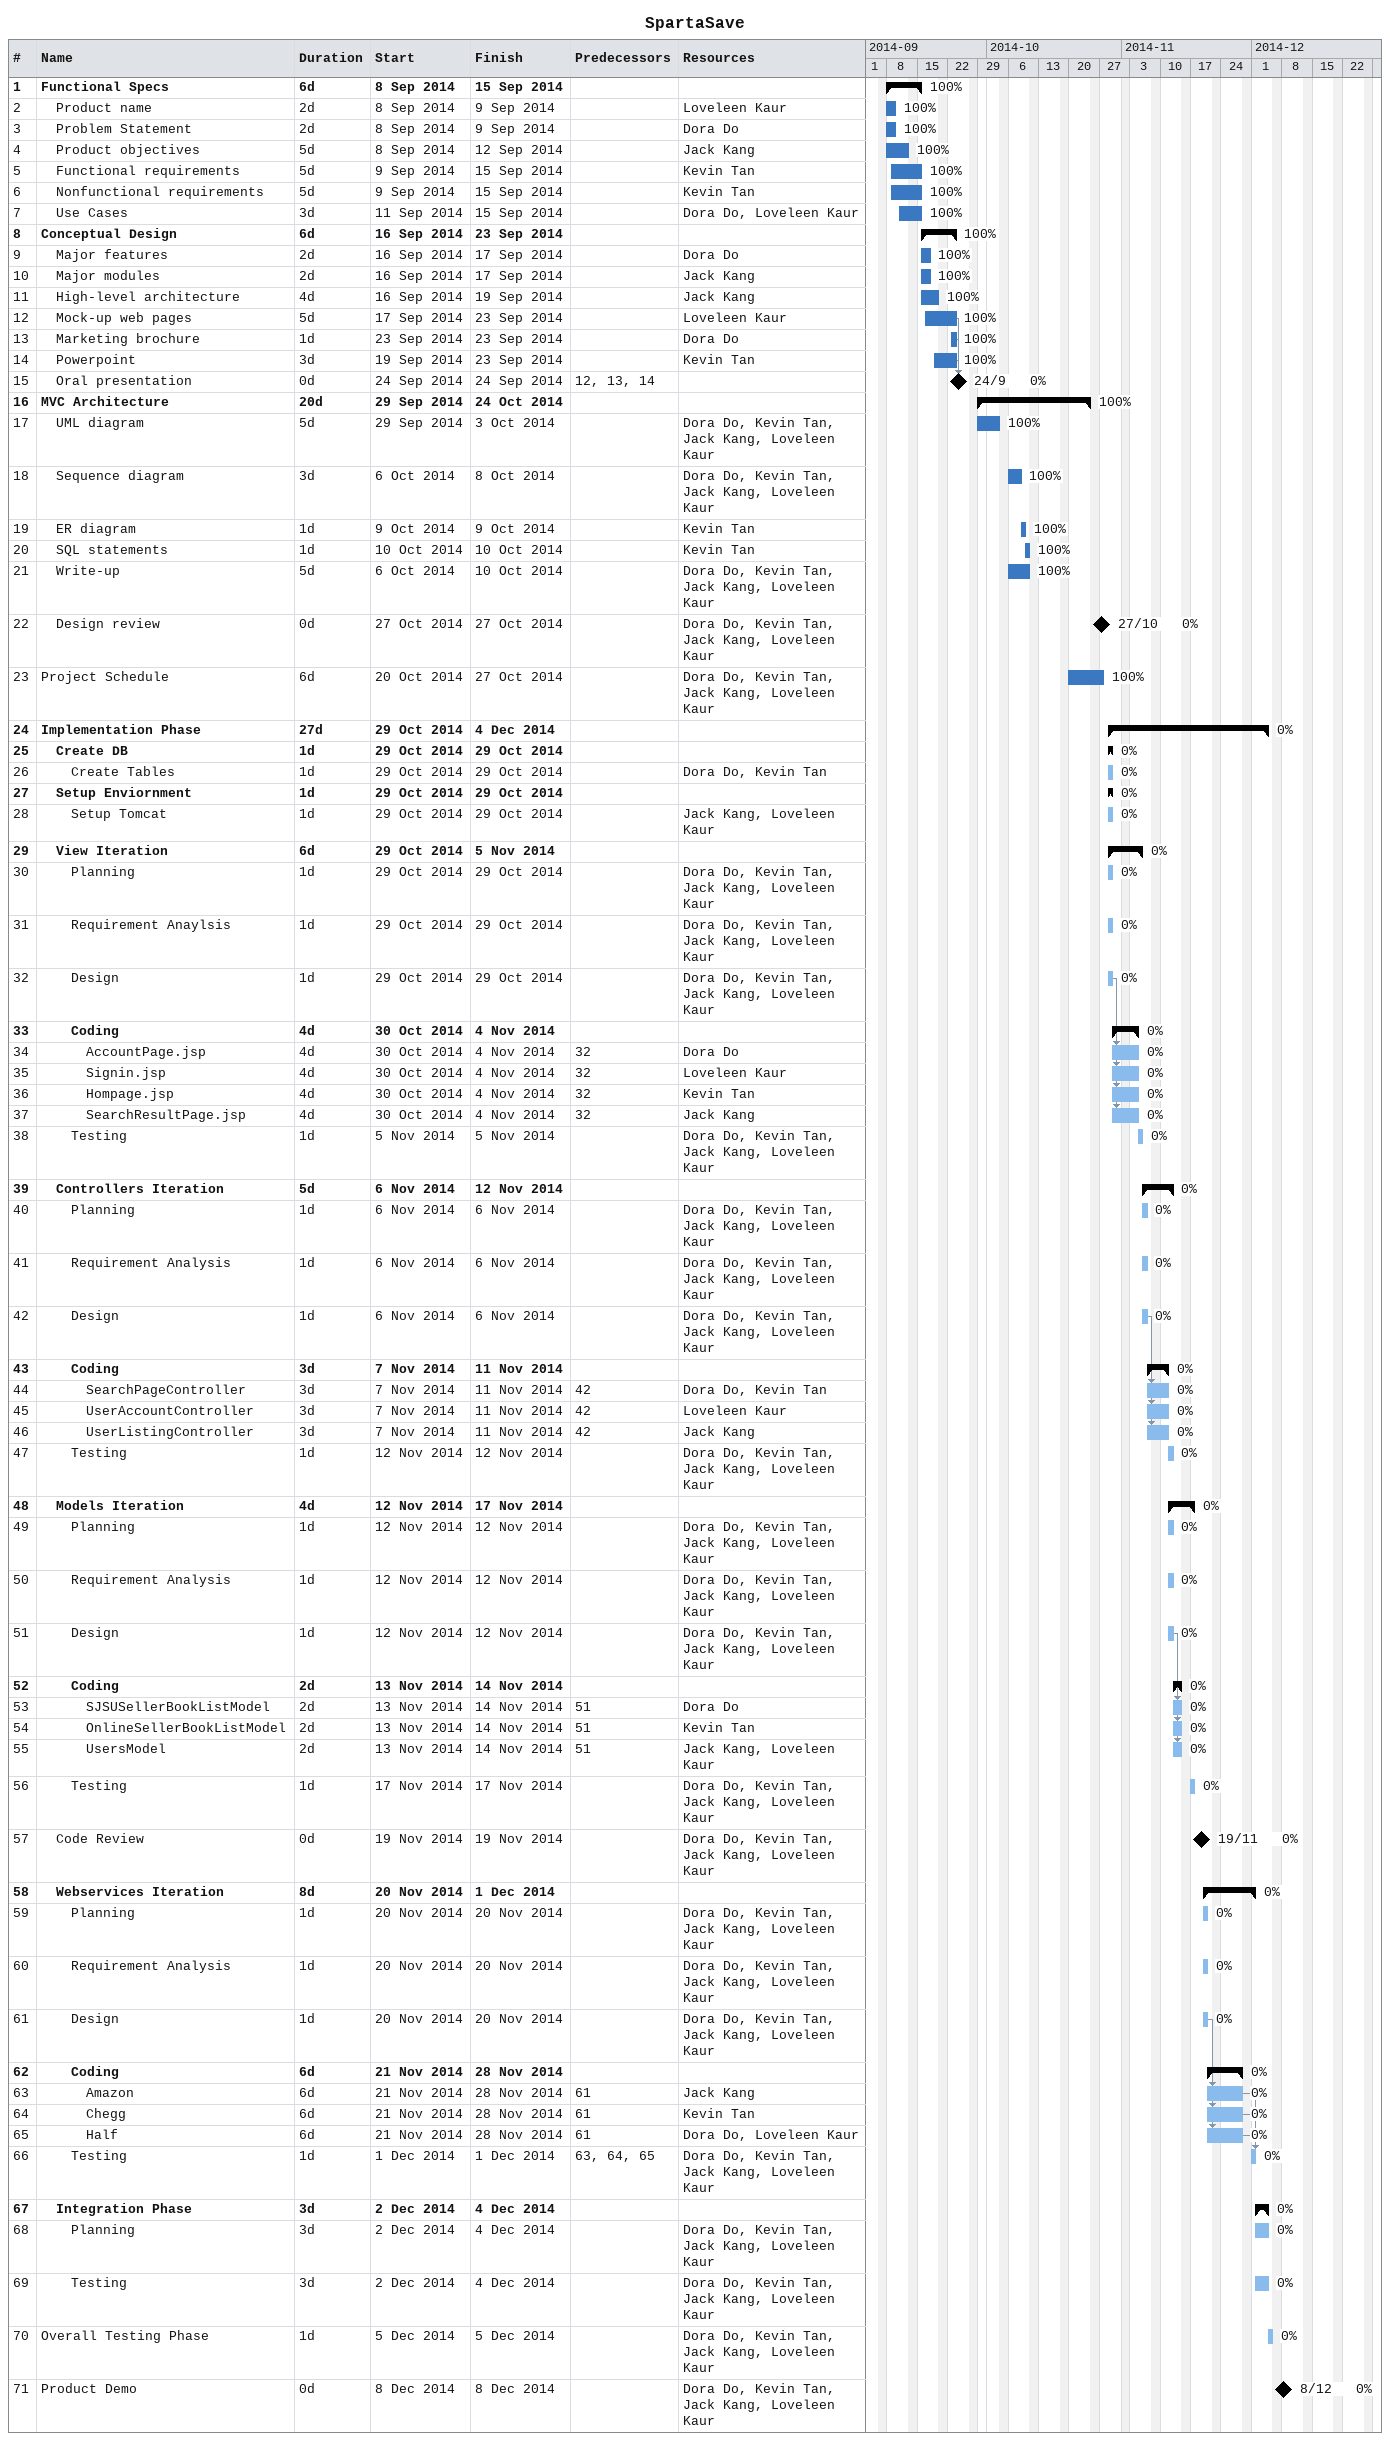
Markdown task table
SpartaSave

| ID | Level | Task | Duration | Start | Finish | Predecessors | Resources | % complete |
|---|---|---|---|---|---|---|---|---|
| 1 | 1 | **Functional Specs** | 6d | 2014-09-08 | 2014-09-15 |  |  | 100 |
| 2 | 2 | Product name | 2d | 2014-09-08 | 2014-09-09 |  | Loveleen Kaur | 100 |
| 3 | 2 | Problem Statement | 2d | 2014-09-08 | 2014-09-09 |  | Dora Do | 100 |
| 4 | 2 | Product objectives | 5d | 2014-09-08 | 2014-09-12 |  | Jack Kang | 100 |
| 5 | 2 | Functional requirements | 5d | 2014-09-09 | 2014-09-15 |  | Kevin Tan | 100 |
| 6 | 2 | Nonfunctional requirements | 5d | 2014-09-09 | 2014-09-15 |  | Kevin Tan | 100 |
| 7 | 2 | Use Cases | 3d | 2014-09-11 | 2014-09-15 |  | Dora Do, Loveleen Kaur | 100 |
| 8 | 1 | **Conceptual Design** | 6d | 2014-09-16 | 2014-09-23 |  |  | 100 |
| 9 | 2 | Major features | 2d | 2014-09-16 | 2014-09-17 |  | Dora Do | 100 |
| 10 | 2 | Major modules | 2d | 2014-09-16 | 2014-09-17 |  | Jack Kang | 100 |
| 11 | 2 | High-level architecture | 4d | 2014-09-16 | 2014-09-19 |  | Jack Kang | 100 |
| 12 | 2 | Mock-up web pages | 5d | 2014-09-17 | 2014-09-23 |  | Loveleen Kaur | 100 |
| 13 | 2 | Marketing brochure | 1d | 2014-09-23 | 2014-09-23 |  | Dora Do | 100 |
| 14 | 2 | Powerpoint | 3d | 2014-09-19 | 2014-09-23 |  | Kevin Tan | 100 |
| 15 | 2 | Oral presentation | 0d | 2014-09-24 | 2014-09-24 | 12, 13, 14 |  | 0 |
| 16 | 1 | **MVC Architecture** | 20d | 2014-09-29 | 2014-10-24 |  |  | 100 |
| 17 | 2 | UML diagram | 5d | 2014-09-29 | 2014-10-03 |  | Dora Do, Kevin Tan, Jack Kang, Loveleen Kaur | 100 |
| 18 | 2 | Sequence diagram | 3d | 2014-10-06 | 2014-10-08 |  | Dora Do, Kevin Tan, Jack Kang, Loveleen Kaur | 100 |
| 19 | 2 | ER diagram | 1d | 2014-10-09 | 2014-10-09 |  | Kevin Tan | 100 |
| 20 | 2 | SQL statements | 1d | 2014-10-10 | 2014-10-10 |  | Kevin Tan | 100 |
| 21 | 2 | Write-up | 5d | 2014-10-06 | 2014-10-10 |  | Dora Do, Kevin Tan, Jack Kang, Loveleen Kaur | 100 |
| 22 | 2 | Design review | 0d | 2014-10-27 | 2014-10-27 |  | Dora Do, Kevin Tan, Jack Kang, Loveleen Kaur | 0 |
| 23 | 1 | Project Schedule | 6d | 2014-10-20 | 2014-10-27 |  | Dora Do, Kevin Tan, Jack Kang, Loveleen Kaur | 100 |
| 24 | 1 | **Implementation Phase** | 27d | 2014-10-29 | 2014-12-04 |  |  | 0 |
| 25 | 2 | **Create DB** | 1d | 2014-10-29 | 2014-10-29 |  |  | 0 |
| 26 | 3 | Create Tables | 1d | 2014-10-29 | 2014-10-29 |  | Dora Do, Kevin Tan | 0 |
| 27 | 2 | **Setup Enviornment** | 1d | 2014-10-29 | 2014-10-29 |  |  | 0 |
| 28 | 3 | Setup Tomcat | 1d | 2014-10-29 | 2014-10-29 |  | Jack Kang, Loveleen Kaur | 0 |
| 29 | 2 | **View Iteration** | 6d | 2014-10-29 | 2014-11-05 |  |  | 0 |
| 30 | 3 | Planning | 1d | 2014-10-29 | 2014-10-29 |  | Dora Do, Kevin Tan, Jack Kang, Loveleen Kaur | 0 |
| 31 | 3 | Requirement Anaylsis | 1d | 2014-10-29 | 2014-10-29 |  | Dora Do, Kevin Tan, Jack Kang, Loveleen Kaur | 0 |
| 32 | 3 | Design | 1d | 2014-10-29 | 2014-10-29 |  | Dora Do, Kevin Tan, Jack Kang, Loveleen Kaur | 0 |
| 33 | 3 | **Coding** | 4d | 2014-10-30 | 2014-11-04 |  |  | 0 |
| 34 | 4 | AccountPage.jsp | 4d | 2014-10-30 | 2014-11-04 | 32 | Dora Do | 0 |
| 35 | 4 | Signin.jsp | 4d | 2014-10-30 | 2014-11-04 | 32 | Loveleen Kaur | 0 |
| 36 | 4 | Hompage.jsp | 4d | 2014-10-30 | 2014-11-04 | 32 | Kevin Tan | 0 |
| 37 | 4 | SearchResultPage.jsp | 4d | 2014-10-30 | 2014-11-04 | 32 | Jack Kang | 0 |
| 38 | 3 | Testing | 1d | 2014-11-05 | 2014-11-05 |  | Dora Do, Kevin Tan, Jack Kang, Loveleen Kaur | 0 |
| 39 | 2 | **Controllers Iteration** | 5d | 2014-11-06 | 2014-11-12 |  |  | 0 |
| 40 | 3 | Planning | 1d | 2014-11-06 | 2014-11-06 |  | Dora Do, Kevin Tan, Jack Kang, Loveleen Kaur | 0 |
| 41 | 3 | Requirement Analysis | 1d | 2014-11-06 | 2014-11-06 |  | Dora Do, Kevin Tan, Jack Kang, Loveleen Kaur | 0 |
| 42 | 3 | Design | 1d | 2014-11-06 | 2014-11-06 |  | Dora Do, Kevin Tan, Jack Kang, Loveleen Kaur | 0 |
| 43 | 3 | **Coding** | 3d | 2014-11-07 | 2014-11-11 |  |  | 0 |
| 44 | 4 | SearchPageController | 3d | 2014-11-07 | 2014-11-11 | 42 | Dora Do, Kevin Tan | 0 |
| 45 | 4 | UserAccountController | 3d | 2014-11-07 | 2014-11-11 | 42 | Loveleen Kaur | 0 |
| 46 | 4 | UserListingController | 3d | 2014-11-07 | 2014-11-11 | 42 | Jack Kang | 0 |
| 47 | 3 | Testing | 1d | 2014-11-12 | 2014-11-12 |  | Dora Do, Kevin Tan, Jack Kang, Loveleen Kaur | 0 |
| 48 | 2 | **Models Iteration** | 4d | 2014-11-12 | 2014-11-17 |  |  | 0 |
| 49 | 3 | Planning | 1d | 2014-11-12 | 2014-11-12 |  | Dora Do, Kevin Tan, Jack Kang, Loveleen Kaur | 0 |
| 50 | 3 | Requirement Analysis | 1d | 2014-11-12 | 2014-11-12 |  | Dora Do, Kevin Tan, Jack Kang, Loveleen Kaur | 0 |
| 51 | 3 | Design | 1d | 2014-11-12 | 2014-11-12 |  | Dora Do, Kevin Tan, Jack Kang, Loveleen Kaur | 0 |
| 52 | 3 | **Coding** | 2d | 2014-11-13 | 2014-11-14 |  |  | 0 |
| 53 | 4 | SJSUSellerBookListModel | 2d | 2014-11-13 | 2014-11-14 | 51 | Dora Do | 0 |
| 54 | 4 | OnlineSellerBookListModel | 2d | 2014-11-13 | 2014-11-14 | 51 | Kevin Tan | 0 |
| 55 | 4 | UsersModel | 2d | 2014-11-13 | 2014-11-14 | 51 | Jack Kang, Loveleen Kaur | 0 |
| 56 | 3 | Testing | 1d | 2014-11-17 | 2014-11-17 |  | Dora Do, Kevin Tan, Jack Kang, Loveleen Kaur | 0 |
| 57 | 2 | Code Review | 0d | 2014-11-19 | 2014-11-19 |  | Dora Do, Kevin Tan, Jack Kang, Loveleen Kaur | 0 |
| 58 | 2 | **Webservices Iteration** | 8d | 2014-11-20 | 2014-12-01 |  |  | 0 |
| 59 | 3 | Planning | 1d | 2014-11-20 | 2014-11-20 |  | Dora Do, Kevin Tan, Jack Kang, Loveleen Kaur | 0 |
| 60 | 3 | Requirement Analysis | 1d | 2014-11-20 | 2014-11-20 |  | Dora Do, Kevin Tan, Jack Kang, Loveleen Kaur | 0 |
| 61 | 3 | Design | 1d | 2014-11-20 | 2014-11-20 |  | Dora Do, Kevin Tan, Jack Kang, Loveleen Kaur | 0 |
| 62 | 3 | **Coding** | 6d | 2014-11-21 | 2014-11-28 |  |  | 0 |
| 63 | 4 | Amazon | 6d | 2014-11-21 | 2014-11-28 | 61 | Jack Kang | 0 |
| 64 | 4 | Chegg | 6d | 2014-11-21 | 2014-11-28 | 61 | Kevin Tan | 0 |
| 65 | 4 | Half | 6d | 2014-11-21 | 2014-11-28 | 61 | Dora Do, Loveleen Kaur | 0 |
| 66 | 3 | Testing | 1d | 2014-12-01 | 2014-12-01 | 63, 64, 65 | Dora Do, Kevin Tan, Jack Kang, Loveleen Kaur | 0 |
| 67 | 2 | **Integration Phase** | 3d | 2014-12-02 | 2014-12-04 |  |  | 0 |
| 68 | 3 | Planning | 3d | 2014-12-02 | 2014-12-04 |  | Dora Do, Kevin Tan, Jack Kang, Loveleen Kaur | 0 |
| 69 | 3 | Testing | 3d | 2014-12-02 | 2014-12-04 |  | Dora Do, Kevin Tan, Jack Kang, Loveleen Kaur | 0 |
| 70 | 1 | Overall Testing Phase | 1d | 2014-12-05 | 2014-12-05 |  | Dora Do, Kevin Tan, Jack Kang, Loveleen Kaur | 0 |
| 71 | 1 | Product Demo | 0d | 2014-12-08 | 2014-12-08 |  | Dora Do, Kevin Tan, Jack Kang, Loveleen Kaur | 0 |
